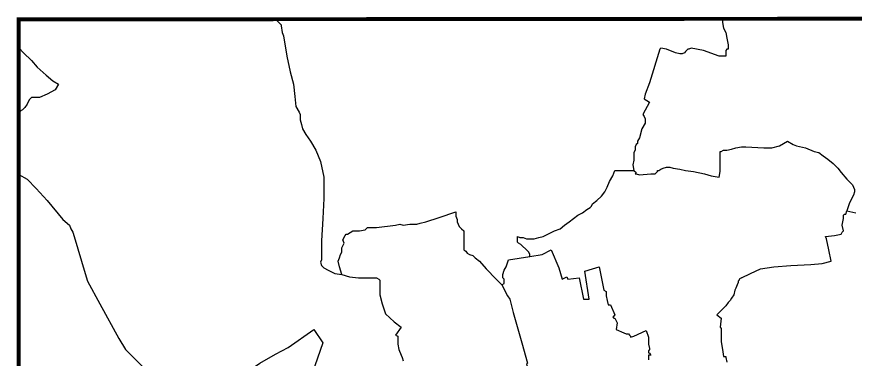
# Model space of a CAD drawing. Extents: x 10 to 391, y 12 to 253.
# Drawn here: x 10.2 to 224, y 165.7 to 253 of the extents above; entities that cross this region are included whole.
import ezdxf

# ---------------------------------------------------------------- set-up
doc = ezdxf.new("R2010")
doc.units = 0
doc.header["$LTSCALE"] = 0.5
doc.layers.add('LAYER01', color=7, linetype='CONTINUOUS')
doc.layers.add('LAYER08', color=7, linetype='CONTINUOUS')

msp = doc.modelspace()

# ---------------------------------------------------------------- linework, layer by layer
at = {"layer": 'LAYER01', "color": 7, "linetype": 'CONTINUOUS', "const_width": 1}
msp.add_lwpolyline([(72.147003, 12.698607), (153.785645, 12.698607), (390.381348, 12.781094), (390.379272, 141.294373), (390.451874, 252.49469), (221.497375, 252.49469), (10.721857, 252.323853), (10.721857, 172.682007), (10.800551, 65.880554), (10.901289, 13.29983), (10.901289, 12.488781), (72.958519, 12.65099)], dxfattribs=at)
at = {"layer": 'LAYER08', "color": 7, "linetype": 'CONTINUOUS'}
for points in [[(75.949997, 252.675003), (77.650002, 250.975006), (77.650002, 250.675003), (77.925003, 248.975006), (78.224998, 248.125), (79.074997, 242.975006), (79.925003, 238.975006), (80.800003, 235.850006), (81.074997, 232.699997), (81.349998, 230.125), (82.224998, 228.699997), (82.5, 228.125), (82.5, 226.699997), (82.800003, 225.550003), (83.074997, 224.425003), (83.925003, 223), (85.074997, 221.274994), (86.5, 219), (87.650002, 216.149994), (88.5, 212.149994), (88.5, 206.725006), (88.224998, 201.574997), (87.925003, 195.875), (87.925003, 191.024994), (87.650002, 190.449997), (87.925003, 189.574997), (88.224998, 189.300003), (88.5, 189.024994), (89.650002, 188.449997), (91.349998, 187.600006), (93.074997, 187.300003)], [(190.149994, 252.675003), (190.149994, 251.550003), (190.425003, 250.125), (191, 248.975006), (191.274994, 247.550003), (191.574997, 245.824997), (191.574997, 244.699997), (191.274994, 244.699997), (191, 244.399994), (191, 244.125), (191, 243.550003), (191, 242.975006), (189.274994, 242.975006), (185.274994, 244.399994), (182.149994, 244.975006), (181.574997, 244.699997), (181.274994, 244.699997), (180.725006, 244.125), (180.425003, 243.824997), (179.850006, 243.550003), (179.300003, 243.550003), (178.149994, 243.824997), (175.875, 244.699997), (174.425003, 244.975006), (174.149994, 244.699997), (171.574997, 236.125), (170.449997, 233.274994), (170.149994, 232.125), (171.574997, 231.274994), (169.875, 228.125), (170.149994, 227.550003), (170.449997, 227), (170.449997, 226.425003), (170.449997, 225.850006), (169.574997, 224.425003), (169, 222.125), (168.449997, 221.274994), (168.449997, 220.699997), (168.149994, 220.425003), (167.875, 219.850006), (167.875, 219), (167.574997, 218.425003), (167.574997, 217.274994), (167.574997, 216.425003), (167.300003, 215.274994), (167.574997, 213.850006)], [(10.693586, 244.975006), (10.85, 244.975006), (11.975, 243.824997), (13.975, 241.824997), (15.4, 240.125), (17.700001, 238.125), (19.4, 236.699997), (20.825001, 235.850006), (19.975, 234.399994), (17.975, 233.274994), (15.975, 232.399994), (14.85, 232.399994), (13.975, 232.399994), (13.425, 231.850006), (12.85, 230.699997), (12.275, 229.850006), (11.7, 229.274994), (11.125, 228.975006), (10.775945, 228.459008)], [(195, 219.850006), (196.125, 219.850006), (200.699997, 219.574997), (202.699997, 219.574997), (204.699997, 220.125), (206.699997, 221.274994), (208.125, 220.425003), (208.975006, 220.125), (211.274994, 219.574997), (213.550003, 218.699997), (214.699997, 218.425003), (215.824997, 217.574997), (216.975006, 216.699997), (218.399994, 215.574997), (219.550003, 214.425003), (220.399994, 213.274994), (221.824997, 211.574997), (223.25, 210.149994), (223.550003, 209.574997), (223.824997, 209), (223.824997, 208.425003), (223.550003, 207.574997), (222.975006, 206.425003), (222.399994, 205.300003), (221.824997, 203.574997)], [(167.574997, 213.850006), (168.149994, 213.274994), (167.875, 213), (168.149994, 213), (169, 212.725006), (171.875, 213), (172.725006, 213), (173, 213), (173.300003, 213.274994), (173.574997, 213.574997), (173.574997, 213.850006), (173.875, 213.850006), (174.425003, 214.149994), (175, 214.425003), (175.875, 214.699997), (176.725006, 214.699997), (177.574997, 214.425003), (179.300003, 214.149994), (180.725006, 213.850006), (182.725006, 213.574997), (185.574997, 213), (187.274994, 212.425003), (189.274994, 212.149994), (189.574997, 213.574997), (189.574997, 216.425003), (189.574997, 218.125), (189.574997, 218.425003), (189.574997, 218.699997), (189.850006, 218.699997), (190.425003, 219), (191.274994, 219), (192.425003, 219.274994), (193.574997, 219.574997), (195, 219.850006)], [(141.024994, 191.875), (141.024994, 192.449997), (140.75, 193.024994), (140.175003, 193.574997), (139.024994, 194.725006), (138.75, 195), (138.175003, 195.300003), (137.899994, 195.574997), (137.899994, 196.149994), (137.899994, 196.449997), (137.899994, 197), (138.449997, 196.725006), (139.324997, 196.725006), (140.175003, 196.449997), (141.324997, 196.449997), (142.175003, 196.449997), (143.324997, 196.725006), (144.449997, 197), (145.600006, 197.574997), (147.324997, 198.449997), (148.75, 199), (149.875, 199.875), (151.024994, 200.725006), (152.175003, 201.574997), (153.300003, 202.425003), (154.449997, 203), (155.600006, 203.850006), (156.449997, 204.425003), (156.725006, 204.725006), (157.024994, 205.300003), (158.149994, 206.149994), (159.300003, 207.300003), (160.149994, 208.425003), (160.725006, 209.574997), (161.300003, 211), (162.149994, 212.425003), (162.725006, 213.850006), (167.574997, 213.850006)], [(10.734191, 212.826082), (12.85, 211.574997), (15.125, 209.274994), (17.975, 206.149994), (21.975, 201.300003), (23.700001, 199.875), (23.975, 199), (24.549999, 198.149994), (25.125, 196.149994), (27.4, 188.449997), (28.25, 185.600006), (31.4, 179.875), (36.25, 171.024994), (37.974998, 168.175003), (40.25, 165.899994), (42.525002, 163.600006)], [(93.074997, 187.300003), (92.5, 189.300003), (92.199997, 190.725006), (92.5, 191.574997), (92.775002, 192.449997), (93.074997, 193.024994), (93.074997, 194.149994), (93.650002, 195.300003), (93.349998, 196.149994), (93.925003, 197.300003), (94.199997, 197.574997), (94.5, 197.574997), (95.925003, 198.449997), (96.5, 198.449997), (97.625, 198.449997), (99.074997, 198.725006), (99.625, 199.300003), (101.925003, 199.300003), (106.775002, 199.875), (107.925003, 200.149994), (108.775002, 199.875), (110.474998, 200.149994), (112.199997, 200.149994), (113.050003, 200.425003), (114.474998, 200.725006), (117.900002, 201.875), (122.199997, 203.300003), (122.199997, 202.149994), (122.474998, 201.300003), (122.474998, 200.725006), (123.050003, 199.574997), (123.625, 199), (124.175003, 198.449997), (124.175003, 198.149994), (124.175003, 197.300003), (124.175003, 196.149994), (124.175003, 195), (124.175003, 194.149994), (124.175003, 193.574997), (124.75, 193.300003), (125.050003, 192.725006), (125.625, 192.449997), (126.474998, 192.149994), (127.050003, 191.574997), (128.175003, 190.725006), (129.899994, 188.725006), (132.475006, 186.149994), (133.899994, 184.725006)], [(195, 186.449997), (197.274994, 187.600006), (199.850006, 188.725006), (203.274994, 189.300003), (207.550003, 189.574997), (212.699997, 189.875), (215.550003, 190.149994), (217.824997, 190.725006), (217.25, 193.574997), (216.699997, 196.449997), (216.399994, 197), (218.699997, 197.300003), (220.399994, 197.574997), (220.675003, 198.149994), (220.975006, 198.449997), (220.675003, 199.875), (220.975006, 201.574997), (220.975006, 202.425003), (221.25, 202.725006), (221.550003, 202.725006), (221.824997, 203.574997)], [(221.824997, 203.574997), (224.100006, 203)], [(133.899994, 184.725006), (134.475006, 185.024994), (134.475006, 185.600006), (134.475006, 185.875), (134.475006, 186.149994), (134.175003, 186.449997), (134.175003, 187.300003), (134.475006, 188.449997), (135.024994, 189.300003), (135.600006, 191.024994), (141.024994, 191.875), (144.175003, 192.449997), (146.449997, 193.574997), (148.449997, 189.024994), (149.300003, 186.149994), (150.449997, 186.725006), (150.75, 186.149994), (153.600006, 186.449997), (154.725006, 181.024994)], [(156.175003, 181.024994), (155.024994, 188.149994), (157.024994, 188.725006), (158.725006, 189.300003), (159.875, 183.300003), (160.449997, 183.024994), (160.449997, 181.875), (160.725006, 180.725006), (161.024994, 179.600006), (161.600006, 179.600006), (162.725006, 177.024994), (162.149994, 176.449997), (162.449997, 176.175003), (162.725006, 176.175003), (163.300003, 175.024994), (163.024994, 173.324997), (165.024994, 172.449997), (165.574997, 172.175003), (166.149994, 172.175003), (166.449997, 171.875), (166.725006, 171.600006), (166.725006, 171.324997), (167.574997, 171.600006), (170.725006, 173.024994), (171.300003, 171.324997), (171.300003, 169.600006), (171.574997, 168.449997), (171.574997, 168.175003), (171.300003, 167.899994), (171.300003, 167.324997), (171.574997, 167.324997), (171.875, 166.75), (171.300003, 166.75), (171.300003, 165.600006)], [(93.074997, 187.300003), (95.074997, 186.725006), (97.349998, 186.449997), (99.925003, 186.449997), (101.349998, 186.449997), (101.925003, 186.449997), (102.5, 186.149994), (102.775002, 185.875), (102.775002, 184.449997), (102.775002, 182.175003), (103.349998, 179.875), (104.199997, 177.300003), (106.474998, 175.300003), (108.199997, 173.875), (106.775002, 171.875), (107.349998, 171.600006), (107.349998, 170.449997), (107.349998, 169.600006), (107.625, 168.175003), (108.199997, 166.75), (108.474998, 166.175003), (108.775002, 165.324997)], [(195, 186.449997), (194.425003, 186.149994), (194.425003, 185.875), (194.125, 185.600006), (194.125, 185.300003), (193.850006, 184.725006), (193.574997, 183.875), (193.274994, 183.300003), (193, 182.175003), (192.425003, 181.300003), (192.125, 180.725006), (191.574997, 180.175003), (191, 179.300003), (190.425003, 178.75), (189.850006, 178.175003), (189.274994, 177.600006), (188.699997, 177.024994), (189.850006, 176.175003), (189.574997, 173.875), (189.850006, 173.600006), (189.850006, 172.449997), (189.850006, 170.175003), (190.149994, 168.175003), (190.425003, 166.449997), (191, 166.449997), (191, 166.175003), (191.274994, 165.024994)], [(133.899994, 184.725006), (135.324997, 181.875), (135.899994, 181.024994), (136.75, 177.600006), (139.024994, 169.899994), (140.449997, 164.75), (140.175003, 164.475006), (140.75, 162.75)], [(154.708406, 181.022504), (154.725006, 181.024994), (156.175003, 181.024994), (156.180578, 181.004335)], [(69.375, 138.774994), (60.799999, 153.050003), (61.099998, 153.625), (61.950001, 155.324997), (64.224998, 157.600006), (65.949997, 159.050003), (65.650002, 159.600006), (67.650002, 161.600006), (68.800003, 162.475006), (72.224998, 164.75), (76.224998, 167.024994), (79.375, 168.75), (85.925003, 173.324997), (88.224998, 169.899994), (84.224998, 158.475006)]]:
    msp.add_lwpolyline(points, dxfattribs=at)

doc.saveas('drawing.dxf')
